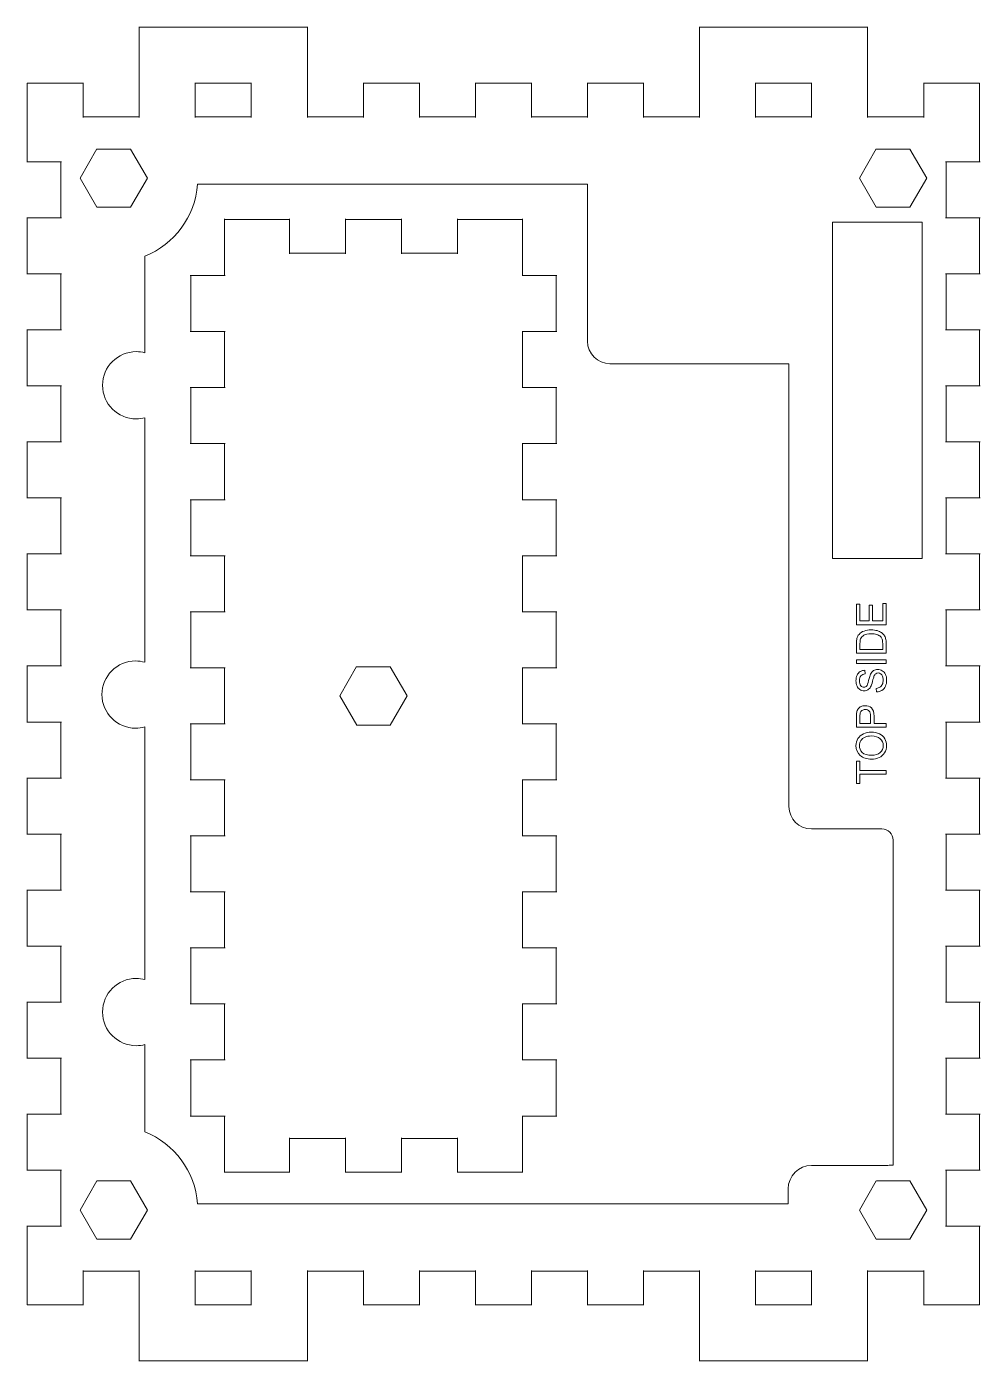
# Model space of a CAD drawing. Header units: centimetres. Extents: x -17.6 to 17, y -10.6 to 13.3.
# Drawn here: x 8.52 to 17.03, y 1.4 to 13.31 of the extents above; entities that cross this region are included whole.
import ezdxf

# ---------------------------------------------------------------- set-up
doc = ezdxf.new("R2010")
doc.units = ezdxf.units.CM
doc.header["$MEASUREMENT"] = 0
doc.layers.add('Layer 1', color=7, linetype='Continuous')

msp = doc.modelspace()

# ---------------------------------------------------------------- linework, layer by layer
at = {"layer": 'Layer 1', "color": 250, "lineweight": 9}
for points in [[(9.5246, 12.5), (9.5246, 12.5), (9.5246, 13.31), (9.5246, 13.31)], [(9.5246, 13.305), (9.5246, 13.305), (11.0246, 13.305), (11.0246, 13.305)], [(11.0246, 12.5), (11.0246, 12.5), (11.0246, 13.31), (11.0246, 13.31)], [(14.5246, 12.5), (14.5246, 12.5), (14.5246, 13.31), (14.5246, 13.31)], [(14.5246, 13.305), (14.5246, 13.305), (16.0246, 13.305), (16.0246, 13.305)], [(16.0246, 12.5), (16.0246, 12.5), (16.0246, 13.31), (16.0246, 13.31)], [(8.525, 12.105), (8.525, 12.105), (8.525, 12.805), (8.525, 12.805)], [(8.525, 12.805), (8.525, 12.805), (9.0246, 12.805), (9.0246, 12.805)], [(9.0246, 12.5), (9.0246, 12.5), (9.0246, 12.81), (9.0246, 12.81)], [(10.0246, 12.5), (10.0246, 12.5), (10.0246, 12.81), (10.0246, 12.81)], [(10.0246, 12.805), (10.0246, 12.805), (10.5246, 12.805), (10.5246, 12.805)], [(10.5246, 12.5), (10.5246, 12.5), (10.5246, 12.81), (10.5246, 12.81)], [(11.5246, 12.5), (11.5246, 12.5), (11.5246, 12.81), (11.5246, 12.81)], [(11.5246, 12.805), (11.5246, 12.805), (12.0246, 12.805), (12.0246, 12.805)], [(12.0246, 12.5), (12.0246, 12.5), (12.0246, 12.81), (12.0246, 12.81)], [(12.5246, 12.5), (12.5246, 12.5), (12.5246, 12.81), (12.5246, 12.81)], [(12.5246, 12.805), (12.5246, 12.805), (13.0246, 12.805), (13.0246, 12.805)], [(13.0246, 12.5), (13.0246, 12.5), (13.0246, 12.81), (13.0246, 12.81)], [(13.5246, 12.5), (13.5246, 12.5), (13.5246, 12.81), (13.5246, 12.81)], [(13.5246, 12.805), (13.5246, 12.805), (14.0246, 12.805), (14.0246, 12.805)], [(14.0246, 12.5), (14.0246, 12.5), (14.0246, 12.81), (14.0246, 12.81)], [(15.0246, 12.5), (15.0246, 12.5), (15.0246, 12.81), (15.0246, 12.81)], [(15.0246, 12.805), (15.0246, 12.805), (15.5246, 12.805), (15.5246, 12.805)], [(15.5246, 12.5), (15.5246, 12.5), (15.5246, 12.81), (15.5246, 12.81)], [(16.5246, 12.5), (16.5246, 12.5), (16.5246, 12.81), (16.5246, 12.81)], [(16.5246, 12.805), (16.5246, 12.805), (17.0242, 12.805), (17.0242, 12.805)], [(17.0242, 12.105), (17.0242, 12.105), (17.0242, 12.805), (17.0242, 12.805)], [(9.0246, 12.505), (9.0246, 12.505), (9.5246, 12.505), (9.5246, 12.505)], [(10.0246, 12.505), (10.0246, 12.505), (10.5246, 12.505), (10.5246, 12.505)], [(11.0246, 12.505), (11.0246, 12.505), (11.5246, 12.505), (11.5246, 12.505)], [(12.0246, 12.505), (12.0246, 12.505), (12.5246, 12.505), (12.5246, 12.505)], [(13.0246, 12.505), (13.0246, 12.505), (13.5246, 12.505), (13.5246, 12.505)], [(14.0246, 12.505), (14.0246, 12.505), (14.5246, 12.505), (14.5246, 12.505)], [(15.0246, 12.505), (15.0246, 12.505), (15.5246, 12.505), (15.5246, 12.505)], [(16.0246, 12.505), (16.0246, 12.505), (16.5246, 12.505), (16.5246, 12.505)], [(9.44682, 12.21847), (9.44682, 12.21847), (9.147, 12.21847), (9.147, 12.21847)], [(16.40222, 12.21847), (16.40222, 12.21847), (16.1024, 12.21847), (16.1024, 12.21847)], [(8.83, 12.105), (8.83, 12.105), (8.52, 12.105), (8.52, 12.105)], [(8.82501, 11.605), (8.82501, 11.605), (8.82501, 12.105), (8.82501, 12.105)], [(17.03, 12.105), (17.03, 12.105), (16.72, 12.105), (16.72, 12.105)], [(16.7242, 12.105), (16.7242, 12.105), (16.7242, 11.605), (16.7242, 11.605)], [(10.04496, 11.905), (10.02403, 11.61248), (9.83535, 11.36638), (9.5746, 11.2624)], [(10.04496, 11.905), (10.04496, 11.905), (13.52462, 11.905), (13.52462, 11.905)], [(8.83, 11.605), (8.83, 11.605), (8.52, 11.605), (8.52, 11.605)], [(8.525, 11.105), (8.525, 11.105), (8.525, 11.605), (8.525, 11.605)], [(17.03, 11.605), (17.03, 11.605), (16.72, 11.605), (16.72, 11.605)], [(17.0242, 11.105), (17.0242, 11.105), (17.0242, 11.605), (17.0242, 11.605)], [(9.5746, 10.39984), (9.5746, 10.39984), (9.5746, 11.2624), (9.5746, 11.2624)], [(8.83, 11.105), (8.83, 11.105), (8.52, 11.105), (8.52, 11.105)], [(8.82501, 10.605), (8.82501, 10.605), (8.82501, 11.105), (8.82501, 11.105)], [(17.03, 11.105), (17.03, 11.105), (16.72, 11.105), (16.72, 11.105)], [(16.7242, 11.105), (16.7242, 11.105), (16.7242, 10.605), (16.7242, 10.605)], [(8.83, 10.605), (8.83, 10.605), (8.52, 10.605), (8.52, 10.605)], [(8.525, 10.105), (8.525, 10.105), (8.525, 10.605), (8.525, 10.605)], [(17.03, 10.605), (17.03, 10.605), (16.72, 10.605), (16.72, 10.605)], [(17.0242, 10.105), (17.0242, 10.105), (17.0242, 10.605), (17.0242, 10.605)], [(8.83, 10.105), (8.83, 10.105), (8.52, 10.105), (8.52, 10.105)], [(8.82501, 9.605), (8.82501, 9.605), (8.82501, 10.105), (8.82501, 10.105)], [(17.03, 10.105), (17.03, 10.105), (16.72, 10.105), (16.72, 10.105)], [(16.7242, 10.105), (16.7242, 10.105), (16.7242, 9.605), (16.7242, 9.605)], [(9.5746, 7.63844), (9.5746, 7.63844), (9.5746, 9.8202), (9.5746, 9.8202)], [(8.83, 9.605), (8.83, 9.605), (8.52, 9.605), (8.52, 9.605)], [(8.525, 9.105), (8.525, 9.105), (8.525, 9.605), (8.525, 9.605)], [(17.03, 9.605), (17.03, 9.605), (16.72, 9.605), (16.72, 9.605)], [(17.0242, 9.105), (17.0242, 9.105), (17.0242, 9.605), (17.0242, 9.605)], [(8.83, 9.105), (8.83, 9.105), (8.52, 9.105), (8.52, 9.105)], [(8.82501, 8.605), (8.82501, 8.605), (8.82501, 9.105), (8.82501, 9.105)], [(17.03, 9.105), (17.03, 9.105), (16.72, 9.105), (16.72, 9.105)], [(16.7242, 9.105), (16.7242, 9.105), (16.7242, 8.605), (16.7242, 8.605)], [(8.83, 8.605), (8.83, 8.605), (8.52, 8.605), (8.52, 8.605)], [(8.525, 8.105), (8.525, 8.105), (8.525, 8.605), (8.525, 8.605)], [(17.03, 8.605), (17.03, 8.605), (16.72, 8.605), (16.72, 8.605)], [(17.0242, 8.105), (17.0242, 8.105), (17.0242, 8.605), (17.0242, 8.605)], [(8.83, 8.105), (8.83, 8.105), (8.52, 8.105), (8.52, 8.105)], [(8.82501, 7.605), (8.82501, 7.605), (8.82501, 8.105), (8.82501, 8.105)], [(17.03, 8.105), (17.03, 8.105), (16.72, 8.105), (16.72, 8.105)], [(16.7242, 8.105), (16.7242, 8.105), (16.7242, 7.605), (16.7242, 7.605)], [(8.83, 7.605), (8.83, 7.605), (8.52, 7.605), (8.52, 7.605)], [(8.525, 7.105), (8.525, 7.105), (8.525, 7.605), (8.525, 7.605)], [(17.03, 7.605), (17.03, 7.605), (16.72, 7.605), (16.72, 7.605)], [(17.0242, 7.105), (17.0242, 7.105), (17.0242, 7.605), (17.0242, 7.605)], [(8.83, 7.105), (8.83, 7.105), (8.52, 7.105), (8.52, 7.105)], [(8.82501, 6.605), (8.82501, 6.605), (8.82501, 7.105), (8.82501, 7.105)], [(9.5746, 4.80656), (9.5746, 4.80656), (9.5746, 7.06158), (9.5746, 7.06158)], [(17.03, 7.105), (17.03, 7.105), (16.72, 7.105), (16.72, 7.105)], [(16.7242, 7.105), (16.7242, 7.105), (16.7242, 6.605), (16.7242, 6.605)], [(8.83, 6.605), (8.83, 6.605), (8.52, 6.605), (8.52, 6.605)], [(8.525, 6.105), (8.525, 6.105), (8.525, 6.605), (8.525, 6.605)], [(17.03, 6.605), (17.03, 6.605), (16.72, 6.605), (16.72, 6.605)], [(17.0242, 6.105), (17.0242, 6.105), (17.0242, 6.605), (17.0242, 6.605)], [(8.83, 6.105), (8.83, 6.105), (8.52, 6.105), (8.52, 6.105)], [(8.82501, 5.605), (8.82501, 5.605), (8.82501, 6.105), (8.82501, 6.105)], [(17.03, 6.105), (17.03, 6.105), (16.72, 6.105), (16.72, 6.105)], [(16.7242, 6.105), (16.7242, 6.105), (16.7242, 5.605), (16.7242, 5.605)], [(8.83, 5.605), (8.83, 5.605), (8.52, 5.605), (8.52, 5.605)], [(8.525, 5.105), (8.525, 5.105), (8.525, 5.605), (8.525, 5.605)], [(17.03, 5.605), (17.03, 5.605), (16.72, 5.605), (16.72, 5.605)], [(17.0242, 5.105), (17.0242, 5.105), (17.0242, 5.605), (17.0242, 5.605)], [(8.83, 5.105), (8.83, 5.105), (8.52, 5.105), (8.52, 5.105)], [(8.82501, 4.605), (8.82501, 4.605), (8.82501, 5.105), (8.82501, 5.105)], [(17.03, 5.105), (17.03, 5.105), (16.72, 5.105), (16.72, 5.105)], [(16.7242, 5.105), (16.7242, 5.105), (16.7242, 4.605), (16.7242, 4.605)], [(16.2523, 4.02204), (16.2523, 4.02204), (16.2523, 4.75066), (16.2523, 4.75066)], [(8.83, 4.605), (8.83, 4.605), (8.52, 4.605), (8.52, 4.605)], [(8.525, 4.105), (8.525, 4.105), (8.525, 4.605), (8.525, 4.605)], [(17.03, 4.605), (17.03, 4.605), (16.72, 4.605), (16.72, 4.605)], [(17.0242, 4.105), (17.0242, 4.105), (17.0242, 4.605), (17.0242, 4.605)], [(9.5746, 3.44761), (9.5746, 3.44761), (9.5746, 4.22692), (9.5746, 4.22692)], [(8.83, 4.105), (8.83, 4.105), (8.52, 4.105), (8.52, 4.105)], [(8.82501, 3.605), (8.82501, 3.605), (8.82501, 4.105), (8.82501, 4.105)], [(17.03, 4.105), (17.03, 4.105), (16.72, 4.105), (16.72, 4.105)], [(16.7242, 4.105), (16.7242, 4.105), (16.7242, 3.605), (16.7242, 3.605)], [(16.2523, 4.02204), (16.2523, 4.02204), (16.2523, 3.15066), (16.2523, 3.15066)], [(8.83, 3.605), (8.83, 3.605), (8.52, 3.605), (8.52, 3.605)], [(8.525, 3.105), (8.525, 3.105), (8.525, 3.605), (8.525, 3.605)], [(17.03, 3.605), (17.03, 3.605), (16.72, 3.605), (16.72, 3.605)], [(17.0242, 3.105), (17.0242, 3.105), (17.0242, 3.605), (17.0242, 3.605)], [(9.5746, 3.44761), (9.83535, 3.34362), (10.02404, 3.09751), (10.04496, 2.805)], [(8.83, 3.105), (8.83, 3.105), (8.52, 3.105), (8.52, 3.105)], [(8.82501, 2.605), (8.82501, 2.605), (8.82501, 3.105), (8.82501, 3.105)], [(17.03, 3.105), (17.03, 3.105), (16.72, 3.105), (16.72, 3.105)], [(16.7242, 3.105), (16.7242, 3.105), (16.7242, 2.605), (16.7242, 2.605)], [(9.44682, 3.00987), (9.44682, 3.00987), (9.147, 3.00987), (9.147, 3.00987)], [(16.40222, 3.00987), (16.40222, 3.00987), (16.1024, 3.00987), (16.1024, 3.00987)], [(15.31547, 2.805), (15.31547, 2.805), (10.04496, 2.805), (10.04496, 2.805)], [(8.83, 2.605), (8.83, 2.605), (8.52, 2.605), (8.52, 2.605)], [(8.525, 1.905), (8.525, 1.905), (8.525, 2.605), (8.525, 2.605)], [(17.03, 2.605), (17.03, 2.605), (16.72, 2.605), (16.72, 2.605)], [(17.0242, 1.905), (17.0242, 1.905), (17.0242, 2.605), (17.0242, 2.605)], [(9.0246, 1.9), (9.0246, 1.9), (9.0246, 2.21), (9.0246, 2.21)], [(9.5246, 2.205), (9.5246, 2.205), (9.0246, 2.205), (9.0246, 2.205)], [(9.5246, 1.4), (9.5246, 1.4), (9.5246, 2.21), (9.5246, 2.21)], [(10.0246, 1.9), (10.0246, 1.9), (10.0246, 2.21), (10.0246, 2.21)], [(10.5246, 2.205), (10.5246, 2.205), (10.0246, 2.205), (10.0246, 2.205)], [(10.5246, 1.9), (10.5246, 1.9), (10.5246, 2.21), (10.5246, 2.21)], [(11.0246, 1.4), (11.0246, 1.4), (11.0246, 2.21), (11.0246, 2.21)], [(11.5246, 2.205), (11.5246, 2.205), (11.0246, 2.205), (11.0246, 2.205)], [(11.5246, 1.9), (11.5246, 1.9), (11.5246, 2.21), (11.5246, 2.21)], [(12.0246, 1.9), (12.0246, 1.9), (12.0246, 2.21), (12.0246, 2.21)], [(12.5246, 2.205), (12.5246, 2.205), (12.0246, 2.205), (12.0246, 2.205)], [(12.5246, 1.9), (12.5246, 1.9), (12.5246, 2.21), (12.5246, 2.21)], [(13.0246, 1.9), (13.0246, 1.9), (13.0246, 2.21), (13.0246, 2.21)], [(13.5246, 2.205), (13.5246, 2.205), (13.0246, 2.205), (13.0246, 2.205)], [(13.5246, 1.9), (13.5246, 1.9), (13.5246, 2.21), (13.5246, 2.21)], [(14.0246, 1.9), (14.0246, 1.9), (14.0246, 2.21), (14.0246, 2.21)], [(14.5246, 2.205), (14.5246, 2.205), (14.0246, 2.205), (14.0246, 2.205)], [(14.5246, 1.4), (14.5246, 1.4), (14.5246, 2.21), (14.5246, 2.21)], [(15.0246, 1.9), (15.0246, 1.9), (15.0246, 2.21), (15.0246, 2.21)], [(15.5246, 2.205), (15.5246, 2.205), (15.0246, 2.205), (15.0246, 2.205)], [(15.5246, 1.9), (15.5246, 1.9), (15.5246, 2.21), (15.5246, 2.21)], [(16.0246, 1.4), (16.0246, 1.4), (16.0246, 2.21), (16.0246, 2.21)], [(16.5246, 2.205), (16.5246, 2.205), (16.0246, 2.205), (16.0246, 2.205)], [(16.5246, 1.9), (16.5246, 1.9), (16.5246, 2.21), (16.5246, 2.21)], [(8.525, 1.905), (8.525, 1.905), (9.0246, 1.905), (9.0246, 1.905)], [(10.0246, 1.905), (10.0246, 1.905), (10.5246, 1.905), (10.5246, 1.905)], [(11.5246, 1.905), (11.5246, 1.905), (12.0246, 1.905), (12.0246, 1.905)], [(12.5246, 1.905), (12.5246, 1.905), (13.0246, 1.905), (13.0246, 1.905)], [(13.5246, 1.905), (13.5246, 1.905), (14.0246, 1.905), (14.0246, 1.905)], [(15.0246, 1.905), (15.0246, 1.905), (15.5246, 1.905), (15.5246, 1.905)], [(16.5246, 1.905), (16.5246, 1.905), (17.0242, 1.905), (17.0242, 1.905)], [(9.5246, 1.405), (9.5246, 1.405), (11.0246, 1.405), (11.0246, 1.405)], [(14.5246, 1.405), (14.5246, 1.405), (16.0246, 1.405), (16.0246, 1.405)]]:
    msp.add_open_spline(points, degree=3, dxfattribs=at)
for points, knots in [([(9.14532, 12.22015), (9.14532, 12.22015), (8.9969, 11.95761), (8.9969, 11.95761), (8.9969, 11.95761), (8.9969, 11.95761), (9.14659, 11.69846), (9.14659, 11.69846), (9.14659, 11.69846), (9.14659, 11.69846), (9.44651, 11.69846), (9.44651, 11.69846)], [0, 0, 0, 0, 0.25, 0.25, 0.25, 0.25, 0.5, 0.5, 0.5, 0.5, 1, 1, 1, 1]), ([(9.44682, 12.21847), (9.44682, 12.21847), (9.5969, 11.95854), (9.5969, 11.95854), (9.5969, 11.95854), (9.5969, 11.95854), (9.44651, 11.69846), (9.44651, 11.69846)], [0, 0, 0, 0, 0.33333333, 0.33333333, 0.33333333, 0.33333333, 1, 1, 1, 1]), ([(16.10072, 12.22015), (16.10072, 12.22015), (15.9523, 11.95761), (15.9523, 11.95761), (15.9523, 11.95761), (15.9523, 11.95761), (16.10199, 11.69846), (16.10199, 11.69846), (16.10199, 11.69846), (16.10199, 11.69846), (16.40191, 11.69846), (16.40191, 11.69846)], [0, 0, 0, 0, 0.25, 0.25, 0.25, 0.25, 0.5, 0.5, 0.5, 0.5, 1, 1, 1, 1]), ([(16.40222, 12.21847), (16.40222, 12.21847), (16.5523, 11.95854), (16.5523, 11.95854), (16.5523, 11.95854), (16.5523, 11.95854), (16.40191, 11.69846), (16.40191, 11.69846)], [0, 0, 0, 0, 0.33333333, 0.33333333, 0.33333333, 0.33333333, 1, 1, 1, 1]), ([(13.52462, 11.905), (13.52462, 11.905), (13.52462, 10.50276), (13.52462, 10.50276), (13.52462, 10.50276), (13.52462, 10.39276), (13.61462, 10.30276), (13.72462, 10.30276), (13.72462, 10.30276), (13.72462, 10.30276), (15.32232, 10.30276), (15.32232, 10.30276)], [0, 0, 0, 0, 0.25, 0.25, 0.25, 0.25, 0.5, 0.5, 0.5, 0.5, 1, 1, 1, 1]), ([(16.51232, 8.565), (16.51232, 8.565), (16.51232, 11.565), (16.51232, 11.565), (16.51232, 11.565), (16.51232, 11.565), (15.71232, 11.565), (15.71232, 11.565), (15.71232, 11.565), (15.71232, 11.565), (15.71232, 8.565), (15.71232, 8.565), (15.71232, 8.565), (15.71232, 8.565), (16.51232, 8.565), (16.51232, 8.565)], [0, 0, 0, 0, 0.2, 0.2, 0.2, 0.2, 0.4, 0.4, 0.4, 0.4, 0.6, 0.6, 0.6, 0.6, 1, 1, 1, 1]), ([(9.5746, 9.8202), (9.5498, 9.81356), (9.52372, 9.81002), (9.49682, 9.81002), (9.49682, 9.81002), (9.33113, 9.81002), (9.19682, 9.94433), (9.19682, 10.11002), (9.19682, 10.11002), (9.19682, 10.27571), (9.33113, 10.41002), (9.49682, 10.41002), (9.49682, 10.41002), (9.52372, 10.41002), (9.5498, 10.40648), (9.5746, 10.39984)], [0, 0, 0, 0, 0.2, 0.2, 0.2, 0.2, 0.4, 0.4, 0.4, 0.4, 0.6, 0.6, 0.6, 0.6, 1, 1, 1, 1]), ([(15.32232, 10.30276), (15.32232, 10.30276), (15.32232, 6.35071), (15.32232, 6.35071), (15.32232, 6.35071), (15.32232, 6.2407), (15.41232, 6.15071), (15.52231, 6.15071), (15.52231, 6.15071), (15.52231, 6.15071), (16.1523, 6.15071), (16.1523, 6.15071)], [0, 0, 0, 0, 0.25, 0.25, 0.25, 0.25, 0.5, 0.5, 0.5, 0.5, 1, 1, 1, 1]), ([(9.5746, 7.06158), (9.54831, 7.05405), (9.52053, 7.05001), (9.49182, 7.05001), (9.49182, 7.05001), (9.32613, 7.05001), (9.19182, 7.18432), (9.19182, 7.35001), (9.19182, 7.35001), (9.19182, 7.5157), (9.32613, 7.65001), (9.49182, 7.65001), (9.49182, 7.65001), (9.52053, 7.65001), (9.54831, 7.64597), (9.5746, 7.63844)], [0, 0, 0, 0, 0.2, 0.2, 0.2, 0.2, 0.4, 0.4, 0.4, 0.4, 0.6, 0.6, 0.6, 0.6, 1, 1, 1, 1]), ([(16.1523, 6.15066), (16.2073, 6.15066), (16.2523, 6.10566), (16.2523, 6.05066), (16.2523, 6.05066), (16.2523, 6.05066), (16.2523, 4.75066), (16.2523, 4.75066)], [0, 0, 0, 0, 0.33333333, 0.33333333, 0.33333333, 0.33333333, 1, 1, 1, 1]), ([(9.5746, 4.22692), (9.5498, 4.22028), (9.52372, 4.21674), (9.49682, 4.21674), (9.49682, 4.21674), (9.33113, 4.21674), (9.19682, 4.35105), (9.19682, 4.51674), (9.19682, 4.51674), (9.19682, 4.68243), (9.33113, 4.81674), (9.49682, 4.81674), (9.49682, 4.81674), (9.52372, 4.81674), (9.5498, 4.8132), (9.5746, 4.80656)], [0, 0, 0, 0, 0.2, 0.2, 0.2, 0.2, 0.4, 0.4, 0.4, 0.4, 0.6, 0.6, 0.6, 0.6, 1, 1, 1, 1]), ([(15.31547, 2.805), (15.31547, 2.805), (15.31547, 2.93953), (15.31547, 2.93953), (15.31547, 2.93953), (15.31547, 3.05445), (15.40947, 3.14846), (15.52441, 3.14846), (15.52441, 3.14846), (15.52441, 3.14846), (16.20481, 3.14846), (16.20481, 3.14846)], [0, 0, 0, 0, 0.25, 0.25, 0.25, 0.25, 0.5, 0.5, 0.5, 0.5, 1, 1, 1, 1]), ([(16.20481, 3.14846), (16.21876, 3.14993), (16.23295, 3.15069), (16.2473, 3.15069), (16.2473, 3.15069), (16.24897, 3.15069), (16.25065, 3.15068), (16.2523, 3.15066)], [0, 0, 0, 0, 0.33333333, 0.33333333, 0.33333333, 0.33333333, 1, 1, 1, 1]), ([(9.14532, 3.01155), (9.14532, 3.01155), (8.9969, 2.74901), (8.9969, 2.74901), (8.9969, 2.74901), (8.9969, 2.74901), (9.14659, 2.48986), (9.14659, 2.48986), (9.14659, 2.48986), (9.14659, 2.48986), (9.44651, 2.48986), (9.44651, 2.48986)], [0, 0, 0, 0, 0.25, 0.25, 0.25, 0.25, 0.5, 0.5, 0.5, 0.5, 1, 1, 1, 1]), ([(9.44682, 3.00987), (9.44682, 3.00987), (9.5969, 2.74994), (9.5969, 2.74994), (9.5969, 2.74994), (9.5969, 2.74994), (9.44651, 2.48986), (9.44651, 2.48986)], [0, 0, 0, 0, 0.33333333, 0.33333333, 0.33333333, 0.33333333, 1, 1, 1, 1]), ([(16.10072, 3.01155), (16.10072, 3.01155), (15.9523, 2.74901), (15.9523, 2.74901), (15.9523, 2.74901), (15.9523, 2.74901), (16.10199, 2.48986), (16.10199, 2.48986), (16.10199, 2.48986), (16.10199, 2.48986), (16.40191, 2.48986), (16.40191, 2.48986)], [0, 0, 0, 0, 0.25, 0.25, 0.25, 0.25, 0.5, 0.5, 0.5, 0.5, 1, 1, 1, 1]), ([(16.40222, 3.00987), (16.40222, 3.00987), (16.5523, 2.74994), (16.5523, 2.74994), (16.5523, 2.74994), (16.5523, 2.74994), (16.40191, 2.48986), (16.40191, 2.48986)], [0, 0, 0, 0, 0.33333333, 0.33333333, 0.33333333, 0.33333333, 1, 1, 1, 1])]:
    msp.add_open_spline(points, degree=3, knots=knots, dxfattribs=at)
at = {"layer": 'Layer 1', "lineweight": 9}
for points in [[(10.28512, 11.28397), (10.28512, 11.28397), (10.28512, 11.59397), (10.28512, 11.59397)], [(10.28512, 11.58897), (10.28512, 11.58897), (10.86512, 11.58897), (10.86512, 11.58897)], [(10.86512, 11.28397), (10.86512, 11.28397), (10.86512, 11.59397), (10.86512, 11.59397)], [(11.36512, 11.28397), (11.36512, 11.28397), (11.36512, 11.59397), (11.36512, 11.59397)], [(11.36512, 11.58897), (11.36512, 11.58897), (11.86512, 11.58897), (11.86512, 11.58897)], [(11.86512, 11.28397), (11.86512, 11.28397), (11.86512, 11.59397), (11.86512, 11.59397)], [(12.36512, 11.28397), (12.36512, 11.28397), (12.36512, 11.59397), (12.36512, 11.59397)], [(12.36512, 11.58897), (12.36512, 11.58897), (12.94512, 11.58897), (12.94512, 11.58897)], [(12.94512, 11.28397), (12.94512, 11.28397), (12.94512, 11.59397), (12.94512, 11.59397)], [(10.28512, 11.08897), (10.28512, 11.08897), (10.28512, 11.28897), (10.28512, 11.28897)], [(10.86512, 11.28897), (10.86512, 11.28897), (11.36512, 11.28897), (11.36512, 11.28897)], [(11.86512, 11.28897), (11.86512, 11.28897), (12.36512, 11.28897), (12.36512, 11.28897)], [(12.94512, 11.28897), (12.94512, 11.28897), (12.94512, 11.08897), (12.94512, 11.08897)], [(10.29012, 11.08897), (10.29012, 11.08897), (9.98012, 11.08897), (9.98012, 11.08897)], [(9.98512, 10.58897), (9.98512, 10.58897), (9.98512, 11.08897), (9.98512, 11.08897)], [(13.25012, 11.08897), (13.25012, 11.08897), (12.94012, 11.08897), (12.94012, 11.08897)], [(13.24512, 10.58897), (13.24512, 10.58897), (13.24512, 11.08897), (13.24512, 11.08897)], [(10.29012, 10.58897), (10.29012, 10.58897), (9.98012, 10.58897), (9.98012, 10.58897)], [(10.28512, 10.08897), (10.28512, 10.08897), (10.28512, 10.58897), (10.28512, 10.58897)], [(13.25012, 10.58897), (13.25012, 10.58897), (12.94012, 10.58897), (12.94012, 10.58897)], [(12.94512, 10.58897), (12.94512, 10.58897), (12.94512, 10.08897), (12.94512, 10.08897)], [(10.29012, 10.08897), (10.29012, 10.08897), (9.98012, 10.08897), (9.98012, 10.08897)], [(9.98512, 9.58897), (9.98512, 9.58897), (9.98512, 10.08897), (9.98512, 10.08897)], [(13.25012, 10.08897), (13.25012, 10.08897), (12.94012, 10.08897), (12.94012, 10.08897)], [(13.24512, 9.58897), (13.24512, 9.58897), (13.24512, 10.08897), (13.24512, 10.08897)], [(10.29012, 9.58897), (10.29012, 9.58897), (9.98012, 9.58897), (9.98012, 9.58897)], [(10.28512, 9.08897), (10.28512, 9.08897), (10.28512, 9.58897), (10.28512, 9.58897)], [(13.25012, 9.58897), (13.25012, 9.58897), (12.94012, 9.58897), (12.94012, 9.58897)], [(12.94512, 9.58897), (12.94512, 9.58897), (12.94512, 9.08897), (12.94512, 9.08897)], [(10.29012, 9.08897), (10.29012, 9.08897), (9.98012, 9.08897), (9.98012, 9.08897)], [(9.98512, 8.58897), (9.98512, 8.58897), (9.98512, 9.08897), (9.98512, 9.08897)], [(13.25012, 9.08897), (13.25012, 9.08897), (12.94012, 9.08897), (12.94012, 9.08897)], [(13.24512, 8.58897), (13.24512, 8.58897), (13.24512, 9.08897), (13.24512, 9.08897)], [(10.29012, 8.58897), (10.29012, 8.58897), (9.98012, 8.58897), (9.98012, 8.58897)], [(10.28512, 8.08897), (10.28512, 8.08897), (10.28512, 8.58897), (10.28512, 8.58897)], [(13.25012, 8.58897), (13.25012, 8.58897), (12.94012, 8.58897), (12.94012, 8.58897)], [(12.94512, 8.58897), (12.94512, 8.58897), (12.94512, 8.08897), (12.94512, 8.08897)], [(10.29012, 8.08897), (10.29012, 8.08897), (9.98012, 8.08897), (9.98012, 8.08897)], [(9.98512, 7.58897), (9.98512, 7.58897), (9.98512, 8.08897), (9.98512, 8.08897)], [(13.25012, 8.08897), (13.25012, 8.08897), (12.94012, 8.08897), (12.94012, 8.08897)], [(13.24512, 7.58897), (13.24512, 7.58897), (13.24512, 8.08897), (13.24512, 8.08897)], [(10.29012, 7.58897), (10.29012, 7.58897), (9.98012, 7.58897), (9.98012, 7.58897)], [(10.28512, 7.08897), (10.28512, 7.08897), (10.28512, 7.58897), (10.28512, 7.58897)], [(11.76494, 7.59813), (11.76494, 7.59813), (11.46512, 7.59813), (11.46512, 7.59813)], [(13.25012, 7.58897), (13.25012, 7.58897), (12.94012, 7.58897), (12.94012, 7.58897)], [(12.94512, 7.58897), (12.94512, 7.58897), (12.94512, 7.08897), (12.94512, 7.08897)], [(10.29012, 7.08897), (10.29012, 7.08897), (9.98012, 7.08897), (9.98012, 7.08897)], [(9.98512, 6.58897), (9.98512, 6.58897), (9.98512, 7.08897), (9.98512, 7.08897)], [(13.25012, 7.08897), (13.25012, 7.08897), (12.94012, 7.08897), (12.94012, 7.08897)], [(13.24512, 6.58897), (13.24512, 6.58897), (13.24512, 7.08897), (13.24512, 7.08897)], [(10.29012, 6.58897), (10.29012, 6.58897), (9.98012, 6.58897), (9.98012, 6.58897)], [(10.28512, 6.08897), (10.28512, 6.08897), (10.28512, 6.58897), (10.28512, 6.58897)], [(13.25012, 6.58897), (13.25012, 6.58897), (12.94012, 6.58897), (12.94012, 6.58897)], [(12.94512, 6.58897), (12.94512, 6.58897), (12.94512, 6.08897), (12.94512, 6.08897)], [(10.29012, 6.08897), (10.29012, 6.08897), (9.98012, 6.08897), (9.98012, 6.08897)], [(9.98512, 5.58897), (9.98512, 5.58897), (9.98512, 6.08897), (9.98512, 6.08897)], [(13.25012, 6.08897), (13.25012, 6.08897), (12.94012, 6.08897), (12.94012, 6.08897)], [(13.24512, 5.58897), (13.24512, 5.58897), (13.24512, 6.08897), (13.24512, 6.08897)], [(10.29012, 5.58897), (10.29012, 5.58897), (9.98012, 5.58897), (9.98012, 5.58897)], [(10.28512, 5.08897), (10.28512, 5.08897), (10.28512, 5.58897), (10.28512, 5.58897)], [(13.25012, 5.58897), (13.25012, 5.58897), (12.94012, 5.58897), (12.94012, 5.58897)], [(12.94512, 5.58897), (12.94512, 5.58897), (12.94512, 5.08897), (12.94512, 5.08897)], [(10.29012, 5.08897), (10.29012, 5.08897), (9.98012, 5.08897), (9.98012, 5.08897)], [(9.98512, 4.58897), (9.98512, 4.58897), (9.98512, 5.08897), (9.98512, 5.08897)], [(13.25012, 5.08897), (13.25012, 5.08897), (12.94012, 5.08897), (12.94012, 5.08897)], [(13.24512, 4.58897), (13.24512, 4.58897), (13.24512, 5.08897), (13.24512, 5.08897)], [(10.29012, 4.58897), (10.29012, 4.58897), (9.98012, 4.58897), (9.98012, 4.58897)], [(10.28512, 4.08897), (10.28512, 4.08897), (10.28512, 4.58897), (10.28512, 4.58897)], [(13.25012, 4.58897), (13.25012, 4.58897), (12.94012, 4.58897), (12.94012, 4.58897)], [(12.94512, 4.58897), (12.94512, 4.58897), (12.94512, 4.08897), (12.94512, 4.08897)], [(10.29012, 4.08897), (10.29012, 4.08897), (9.98012, 4.08897), (9.98012, 4.08897)], [(9.98512, 3.58897), (9.98512, 3.58897), (9.98512, 4.08897), (9.98512, 4.08897)], [(13.25012, 4.08897), (13.25012, 4.08897), (12.94012, 4.08897), (12.94012, 4.08897)], [(13.24512, 3.58897), (13.24512, 3.58897), (13.24512, 4.08897), (13.24512, 4.08897)], [(10.29012, 3.58897), (10.29012, 3.58897), (9.98012, 3.58897), (9.98012, 3.58897)], [(10.28512, 3.38897), (10.28512, 3.38897), (10.28512, 3.58897), (10.28512, 3.58897)], [(13.25012, 3.58897), (13.25012, 3.58897), (12.94012, 3.58897), (12.94012, 3.58897)], [(12.94512, 3.58897), (12.94512, 3.58897), (12.94512, 3.38897), (12.94512, 3.38897)], [(10.28512, 3.08397), (10.28512, 3.08397), (10.28512, 3.39397), (10.28512, 3.39397)], [(10.86512, 3.08397), (10.86512, 3.08397), (10.86512, 3.39397), (10.86512, 3.39397)], [(11.36512, 3.38897), (11.36512, 3.38897), (10.86512, 3.38897), (10.86512, 3.38897)], [(11.36512, 3.08397), (11.36512, 3.08397), (11.36512, 3.39397), (11.36512, 3.39397)], [(11.86512, 3.08397), (11.86512, 3.08397), (11.86512, 3.39397), (11.86512, 3.39397)], [(12.36512, 3.38897), (12.36512, 3.38897), (11.86512, 3.38897), (11.86512, 3.38897)], [(12.36512, 3.08397), (12.36512, 3.08397), (12.36512, 3.39397), (12.36512, 3.39397)], [(12.94512, 3.08397), (12.94512, 3.08397), (12.94512, 3.39397), (12.94512, 3.39397)], [(10.28512, 3.08897), (10.28512, 3.08897), (10.86512, 3.08897), (10.86512, 3.08897)], [(11.36512, 3.08897), (11.36512, 3.08897), (11.86512, 3.08897), (11.86512, 3.08897)], [(12.36512, 3.08897), (12.36512, 3.08897), (12.94512, 3.08897), (12.94512, 3.08897)]]:
    msp.add_open_spline(points, degree=3, dxfattribs=at)
at = {"layer": 'Layer 1', "color": 1, "lineweight": 9}
for points, knots in [([(16.18973, 7.97354), (16.18973, 7.97354), (15.92503, 7.97354), (15.92503, 7.97354), (15.92503, 7.97354), (15.92503, 7.97354), (15.92503, 8.15592), (15.92503, 8.15592), (15.92503, 8.15592), (15.92503, 8.15592), (15.95609, 8.15592), (15.95609, 8.15592), (15.95609, 8.15592), (15.95609, 8.15592), (15.95609, 8.00705), (15.95609, 8.00705), (15.95609, 8.00705), (15.95609, 8.00705), (16.03742, 8.00705), (16.03742, 8.00705), (16.03742, 8.00705), (16.03742, 8.00705), (16.03742, 8.14639), (16.03742, 8.14639), (16.03742, 8.14639), (16.03742, 8.14639), (16.06847, 8.14639), (16.06847, 8.14639), (16.06847, 8.14639), (16.06847, 8.14639), (16.06847, 8.00705), (16.06847, 8.00705), (16.06847, 8.00705), (16.06847, 8.00705), (16.15868, 8.00705), (16.15868, 8.00705), (16.15868, 8.00705), (16.15868, 8.00705), (16.15868, 8.16191), (16.15868, 8.16191), (16.15868, 8.16191), (16.15868, 8.16191), (16.18973, 8.16191), (16.18973, 8.16191), (16.18973, 8.16191), (16.18973, 8.16191), (16.18973, 7.97354), (16.18973, 7.97354)], [0, 0, 0, 0, 0.07692308, 0.07692308, 0.07692308, 0.07692308, 0.15384615, 0.15384615, 0.15384615, 0.15384615, 0.23076923, 0.23076923, 0.23076923, 0.23076923, 0.30769231, 0.30769231, 0.30769231, 0.30769231, 0.38461538, 0.38461538, 0.38461538, 0.38461538, 0.46153846, 0.46153846, 0.46153846, 0.46153846, 0.53846154, 0.53846154, 0.53846154, 0.53846154, 0.61538462, 0.61538462, 0.61538462, 0.61538462, 0.69230769, 0.69230769, 0.69230769, 0.69230769, 0.76923077, 0.76923077, 0.76923077, 0.76923077, 0.84615385, 0.84615385, 0.84615385, 0.84615385, 1, 1, 1, 1]), ([(16.18973, 7.71808), (16.18973, 7.71808), (15.92503, 7.71808), (15.92503, 7.71808), (15.92503, 7.71808), (15.92503, 7.71808), (15.92503, 7.80509), (15.92503, 7.80509), (15.92503, 7.80509), (15.92503, 7.82473), (15.92626, 7.83972), (15.92879, 7.85007), (15.92879, 7.85007), (15.9323, 7.86453), (15.93865, 7.87688), (15.94777, 7.88711), (15.94777, 7.88711), (15.9596, 7.90046), (15.97463, 7.91039), (15.99299, 7.91698), (15.99299, 7.91698), (16.01135, 7.92362), (16.03237, 7.92691), (16.05596, 7.92691), (16.05596, 7.92691), (16.07605, 7.92691), (16.09386, 7.92468), (16.10938, 7.92021), (16.10938, 7.92021), (16.12491, 7.91574), (16.13779, 7.90998), (16.14796, 7.90299), (16.14796, 7.90299), (16.15812, 7.89593), (16.16613, 7.88828), (16.17192, 7.87993), (16.17192, 7.87993), (16.17778, 7.87164), (16.18221, 7.86159), (16.18523, 7.84984), (16.18523, 7.84984), (16.18825, 7.83801), (16.18973, 7.82449), (16.18973, 7.80921), (16.18973, 7.80921), (16.18973, 7.80921), (16.18973, 7.71808), (16.18973, 7.71808)], [0, 0, 0, 0, 0.07692308, 0.07692308, 0.07692308, 0.07692308, 0.15384615, 0.15384615, 0.15384615, 0.15384615, 0.23076923, 0.23076923, 0.23076923, 0.23076923, 0.30769231, 0.30769231, 0.30769231, 0.30769231, 0.38461538, 0.38461538, 0.38461538, 0.38461538, 0.46153846, 0.46153846, 0.46153846, 0.46153846, 0.53846154, 0.53846154, 0.53846154, 0.53846154, 0.61538462, 0.61538462, 0.61538462, 0.61538462, 0.69230769, 0.69230769, 0.69230769, 0.69230769, 0.76923077, 0.76923077, 0.76923077, 0.76923077, 0.84615385, 0.84615385, 0.84615385, 0.84615385, 1, 1, 1, 1]), ([(16.15868, 7.75159), (16.15868, 7.75159), (16.15868, 7.80545), (16.15868, 7.80545), (16.15868, 7.80545), (16.15868, 7.82208), (16.15707, 7.83513), (16.15381, 7.8446), (16.15381, 7.8446), (16.15054, 7.85406), (16.14598, 7.86159), (16.14007, 7.86723), (16.14007, 7.86723), (16.13175, 7.87511), (16.12054, 7.88129), (16.10649, 7.8857), (16.10649, 7.8857), (16.09244, 7.89011), (16.07543, 7.89234), (16.05541, 7.89234), (16.05541, 7.89234), (16.02768, 7.89234), (16.00636, 7.88799), (15.99145, 7.87935), (15.99145, 7.87935), (15.97654, 7.87071), (15.96656, 7.86018), (15.96151, 7.84778), (15.96151, 7.84778), (15.95787, 7.83884), (15.95609, 7.82444), (15.95609, 7.80456), (15.95609, 7.80456), (15.95609, 7.80456), (15.95609, 7.75159), (15.95609, 7.75159), (15.95609, 7.75159), (15.95609, 7.75159), (16.15868, 7.75159), (16.15868, 7.75159)], [0, 0, 0, 0, 0.09090909, 0.09090909, 0.09090909, 0.09090909, 0.18181818, 0.18181818, 0.18181818, 0.18181818, 0.27272727, 0.27272727, 0.27272727, 0.27272727, 0.36363636, 0.36363636, 0.36363636, 0.36363636, 0.45454545, 0.45454545, 0.45454545, 0.45454545, 0.54545455, 0.54545455, 0.54545455, 0.54545455, 0.63636364, 0.63636364, 0.63636364, 0.63636364, 0.72727273, 0.72727273, 0.72727273, 0.72727273, 0.81818182, 0.81818182, 0.81818182, 0.81818182, 1, 1, 1, 1]), ([(16.18973, 7.62571), (16.18973, 7.62571), (15.92503, 7.62571), (15.92503, 7.62571), (15.92503, 7.62571), (15.92503, 7.62571), (15.92503, 7.65923), (15.92503, 7.65923), (15.92503, 7.65923), (15.92503, 7.65923), (16.18973, 7.65923), (16.18973, 7.65923), (16.18973, 7.65923), (16.18973, 7.65923), (16.18973, 7.62571), (16.18973, 7.62571)], [0, 0, 0, 0, 0.2, 0.2, 0.2, 0.2, 0.4, 0.4, 0.4, 0.4, 0.6, 0.6, 0.6, 0.6, 1, 1, 1, 1]), ([(16.1047, 7.37385), (16.1047, 7.37385), (16.10174, 7.40524), (16.10174, 7.40524), (16.10174, 7.40524), (16.11505, 7.40671), (16.12596, 7.41018), (16.13452, 7.41564), (16.13452, 7.41564), (16.14303, 7.42111), (16.14993, 7.42959), (16.15523, 7.44105), (16.15523, 7.44105), (16.16046, 7.45252), (16.16311, 7.46544), (16.16311, 7.4798), (16.16311, 7.4798), (16.16311, 7.49255), (16.16114, 7.50378), (16.15714, 7.51354), (16.15714, 7.51354), (16.15313, 7.5233), (16.14765, 7.53053), (16.14068, 7.53529), (16.14068, 7.53529), (16.13372, 7.54005), (16.12614, 7.54247), (16.11801, 7.54247), (16.11801, 7.54247), (16.10975, 7.54247), (16.10254, 7.54017), (16.09632, 7.53559), (16.09632, 7.53559), (16.09016, 7.531), (16.08498, 7.52341), (16.08073, 7.51283), (16.08073, 7.51283), (16.07802, 7.50607), (16.07371, 7.49108), (16.06786, 7.46786), (16.06786, 7.46786), (16.062, 7.44463), (16.05652, 7.4284), (16.05134, 7.41912), (16.05134, 7.41912), (16.04469, 7.40707), (16.03643, 7.39813), (16.02664, 7.39225), (16.02664, 7.39225), (16.01684, 7.38631), (16.00581, 7.38337), (15.99367, 7.38337), (15.99367, 7.38337), (15.98024, 7.38337), (15.96773, 7.38702), (15.95615, 7.39425), (15.95615, 7.39425), (15.9445, 7.40147), (15.93569, 7.412), (15.92965, 7.42594), (15.92965, 7.42594), (15.92361, 7.43981), (15.9206, 7.45527), (15.9206, 7.47227), (15.9206, 7.47227), (15.9206, 7.49096), (15.92374, 7.50749), (15.93008, 7.52177), (15.93008, 7.52177), (15.93637, 7.53606), (15.94567, 7.54705), (15.958, 7.55476), (15.958, 7.55476), (15.97026, 7.56246), (15.98418, 7.56657), (15.99971, 7.56716), (15.99971, 7.56716), (15.99971, 7.56716), (16.0023, 7.53505), (16.0023, 7.53505), (16.0023, 7.53505), (15.9856, 7.53336), (15.97297, 7.52753), (15.96447, 7.51759), (15.96447, 7.51759), (15.9559, 7.50766), (15.95165, 7.49296), (15.95165, 7.47356), (15.95165, 7.47356), (15.95165, 7.45334), (15.95553, 7.43857), (15.96329, 7.42935), (15.96329, 7.42935), (15.97106, 7.42012), (15.98042, 7.41547), (15.99139, 7.41547), (15.99139, 7.41547), (16.00088, 7.41547), (16.00871, 7.41876), (16.01487, 7.42529), (16.01487, 7.42529), (16.02097, 7.43176), (16.02731, 7.44852), (16.03372, 7.47567), (16.03372, 7.47567), (16.04019, 7.50284), (16.0458, 7.52148), (16.0506, 7.53159), (16.0506, 7.53159), (16.05769, 7.54623), (16.06662, 7.55711), (16.07753, 7.5641), (16.07753, 7.5641), (16.08837, 7.57109), (16.10088, 7.57457), (16.11505, 7.57457), (16.11505, 7.57457), (16.12916, 7.57457), (16.14235, 7.57074), (16.15479, 7.56304), (16.15479, 7.56304), (16.16724, 7.55534), (16.17691, 7.54435), (16.18381, 7.52994), (16.18381, 7.52994), (16.19072, 7.51554), (16.19417, 7.49937), (16.19417, 7.48132), (16.19417, 7.48132), (16.19417, 7.45851), (16.19065, 7.4394), (16.18369, 7.42399), (16.18369, 7.42399), (16.17673, 7.40854), (16.16625, 7.39648), (16.15221, 7.38772), (16.15221, 7.38772), (16.13822, 7.3789), (16.12238, 7.37432), (16.1047, 7.37385)], [0, 0, 0, 0, 0.02777778, 0.02777778, 0.02777778, 0.02777778, 0.05555556, 0.05555556, 0.05555556, 0.05555556, 0.08333333, 0.08333333, 0.08333333, 0.08333333, 0.11111111, 0.11111111, 0.11111111, 0.11111111, 0.13888889, 0.13888889, 0.13888889, 0.13888889, 0.16666667, 0.16666667, 0.16666667, 0.16666667, 0.19444444, 0.19444444, 0.19444444, 0.19444444, 0.22222222, 0.22222222, 0.22222222, 0.22222222, 0.25, 0.25, 0.25, 0.25, 0.27777778, 0.27777778, 0.27777778, 0.27777778, 0.30555556, 0.30555556, 0.30555556, 0.30555556, 0.33333333, 0.33333333, 0.33333333, 0.33333333, 0.36111111, 0.36111111, 0.36111111, 0.36111111, 0.38888889, 0.38888889, 0.38888889, 0.38888889, 0.41666667, 0.41666667, 0.41666667, 0.41666667, 0.44444444, 0.44444444, 0.44444444, 0.44444444, 0.47222222, 0.47222222, 0.47222222, 0.47222222, 0.5, 0.5, 0.5, 0.5, 0.52777778, 0.52777778, 0.52777778, 0.52777778, 0.55555556, 0.55555556, 0.55555556, 0.55555556, 0.58333333, 0.58333333, 0.58333333, 0.58333333, 0.61111111, 0.61111111, 0.61111111, 0.61111111, 0.63888889, 0.63888889, 0.63888889, 0.63888889, 0.66666667, 0.66666667, 0.66666667, 0.66666667, 0.69444444, 0.69444444, 0.69444444, 0.69444444, 0.72222222, 0.72222222, 0.72222222, 0.72222222, 0.75, 0.75, 0.75, 0.75, 0.77777778, 0.77777778, 0.77777778, 0.77777778, 0.80555556, 0.80555556, 0.80555556, 0.80555556, 0.83333333, 0.83333333, 0.83333333, 0.83333333, 0.86111111, 0.86111111, 0.86111111, 0.86111111, 0.88888889, 0.88888889, 0.88888889, 0.88888889, 0.91666667, 0.91666667, 0.91666667, 0.91666667, 0.94444444, 0.94444444, 0.94444444, 0.94444444, 1, 1, 1, 1]), ([(16.18973, 7.05784), (16.18973, 7.05784), (15.92503, 7.05784), (15.92503, 7.05784), (15.92503, 7.05784), (15.92503, 7.05784), (15.92503, 7.1532), (15.92503, 7.1532), (15.92503, 7.1532), (15.92503, 7.16996), (15.92589, 7.18277), (15.92756, 7.19164), (15.92756, 7.19164), (15.92971, 7.20405), (15.93384, 7.21446), (15.93988, 7.22287), (15.93988, 7.22287), (15.94598, 7.23127), (15.95448, 7.23804), (15.96539, 7.24315), (15.96539, 7.24315), (15.9763, 7.24827), (15.98831, 7.2508), (16.00143, 7.2508), (16.00143, 7.2508), (16.02386, 7.2508), (16.0429, 7.24397), (16.05843, 7.23027), (16.05843, 7.23027), (16.07402, 7.21663), (16.08178, 7.19188), (16.08178, 7.15614), (16.08178, 7.15614), (16.08178, 7.15614), (16.08178, 7.09135), (16.08178, 7.09135), (16.08178, 7.09135), (16.08178, 7.09135), (16.18973, 7.09135), (16.18973, 7.09135), (16.18973, 7.09135), (16.18973, 7.09135), (16.18973, 7.05784), (16.18973, 7.05784)], [0, 0, 0, 0, 0.08333333, 0.08333333, 0.08333333, 0.08333333, 0.16666667, 0.16666667, 0.16666667, 0.16666667, 0.25, 0.25, 0.25, 0.25, 0.33333333, 0.33333333, 0.33333333, 0.33333333, 0.41666667, 0.41666667, 0.41666667, 0.41666667, 0.5, 0.5, 0.5, 0.5, 0.58333333, 0.58333333, 0.58333333, 0.58333333, 0.66666667, 0.66666667, 0.66666667, 0.66666667, 0.75, 0.75, 0.75, 0.75, 0.83333333, 0.83333333, 0.83333333, 0.83333333, 1, 1, 1, 1]), ([(16.05073, 7.09135), (16.05073, 7.09135), (16.05073, 7.15661), (16.05073, 7.15661), (16.05073, 7.15661), (16.05073, 7.17824), (16.04654, 7.19352), (16.0381, 7.20264), (16.0381, 7.20264), (16.02965, 7.21169), (16.01782, 7.21622), (16.00248, 7.21622), (16.00248, 7.21622), (15.99145, 7.21622), (15.98196, 7.21357), (15.97408, 7.20823), (15.97408, 7.20823), (15.96619, 7.20288), (15.96095, 7.19582), (15.95843, 7.18712), (15.95843, 7.18712), (15.95689, 7.18147), (15.95609, 7.17107), (15.95609, 7.15596), (15.95609, 7.15596), (15.95609, 7.15596), (15.95609, 7.09135), (15.95609, 7.09135), (15.95609, 7.09135), (15.95609, 7.09135), (16.05073, 7.09135), (16.05073, 7.09135)], [0, 0, 0, 0, 0.11111111, 0.11111111, 0.11111111, 0.11111111, 0.22222222, 0.22222222, 0.22222222, 0.22222222, 0.33333333, 0.33333333, 0.33333333, 0.33333333, 0.44444444, 0.44444444, 0.44444444, 0.44444444, 0.55555556, 0.55555556, 0.55555556, 0.55555556, 0.66666667, 0.66666667, 0.66666667, 0.66666667, 0.77777778, 0.77777778, 0.77777778, 0.77777778, 1, 1, 1, 1]), ([(16.06089, 6.77321), (16.01702, 6.77321), (15.98264, 6.7845), (15.95781, 6.80701), (15.95781, 6.80701), (15.93298, 6.82953), (15.9206, 6.85858), (15.9206, 6.89421), (15.9206, 6.89421), (15.9206, 6.91755), (15.92645, 6.93854), (15.93809, 6.95729), (15.93809, 6.95729), (15.94974, 6.97599), (15.96601, 6.99028), (15.98689, 7.0001), (15.98689, 7.0001), (16.00772, 7.00992), (16.03138, 7.01485), (16.05781, 7.01485), (16.05781, 7.01485), (16.08461, 7.01485), (16.10864, 7.00968), (16.12978, 6.99933), (16.12978, 6.99933), (16.15097, 6.98898), (16.16699, 6.97434), (16.17784, 6.95541), (16.17784, 6.95541), (16.18874, 6.93642), (16.19417, 6.91596), (16.19417, 6.89403), (16.19417, 6.89403), (16.19417, 6.87022), (16.18813, 6.849), (16.17611, 6.83024), (16.17611, 6.83024), (16.1641, 6.81155), (16.14771, 6.79732), (16.12688, 6.78767), (16.12688, 6.78767), (16.10612, 6.77803), (16.08412, 6.77321), (16.06089, 6.77321)], [0, 0, 0, 0, 0.08333333, 0.08333333, 0.08333333, 0.08333333, 0.16666667, 0.16666667, 0.16666667, 0.16666667, 0.25, 0.25, 0.25, 0.25, 0.33333333, 0.33333333, 0.33333333, 0.33333333, 0.41666667, 0.41666667, 0.41666667, 0.41666667, 0.5, 0.5, 0.5, 0.5, 0.58333333, 0.58333333, 0.58333333, 0.58333333, 0.66666667, 0.66666667, 0.66666667, 0.66666667, 0.75, 0.75, 0.75, 0.75, 0.83333333, 0.83333333, 0.83333333, 0.83333333, 1, 1, 1, 1]), ([(16.06151, 6.80778), (16.09336, 6.80778), (16.11844, 6.81595), (16.13674, 6.8323), (16.13674, 6.8323), (16.15504, 6.84864), (16.16422, 6.86916), (16.16422, 6.89386), (16.16422, 6.89386), (16.16422, 6.91902), (16.15498, 6.93966), (16.13649, 6.95594), (16.13649, 6.95594), (16.11801, 6.97217), (16.09176, 6.98028), (16.05775, 6.98028), (16.05775, 6.98028), (16.03625, 6.98028), (16.01745, 6.97681), (16.00143, 6.96988), (16.00143, 6.96988), (15.98541, 6.96294), (15.97297, 6.95277), (15.96416, 6.93942), (15.96416, 6.93942), (15.95535, 6.92601), (15.95091, 6.91102), (15.95091, 6.89438), (15.95091, 6.89438), (15.95091, 6.87074), (15.95941, 6.85041), (15.97642, 6.83336), (15.97642, 6.83336), (15.99342, 6.81631), (16.02177, 6.80778), (16.06151, 6.80778)], [0, 0, 0, 0, 0.1, 0.1, 0.1, 0.1, 0.2, 0.2, 0.2, 0.2, 0.3, 0.3, 0.3, 0.3, 0.4, 0.4, 0.4, 0.4, 0.5, 0.5, 0.5, 0.5, 0.6, 0.6, 0.6, 0.6, 0.7, 0.7, 0.7, 0.7, 0.8, 0.8, 0.8, 0.8, 1, 1, 1, 1]), ([(16.18973, 6.63852), (16.18973, 6.63852), (15.95609, 6.63852), (15.95609, 6.63852), (15.95609, 6.63852), (15.95609, 6.63852), (15.95609, 6.55526), (15.95609, 6.55526), (15.95609, 6.55526), (15.95609, 6.55526), (15.92503, 6.55526), (15.92503, 6.55526), (15.92503, 6.55526), (15.92503, 6.55526), (15.92503, 6.75528), (15.92503, 6.75528), (15.92503, 6.75528), (15.92503, 6.75528), (15.95609, 6.75528), (15.95609, 6.75528), (15.95609, 6.75528), (15.95609, 6.75528), (15.95609, 6.67203), (15.95609, 6.67203), (15.95609, 6.67203), (15.95609, 6.67203), (16.18973, 6.67203), (16.18973, 6.67203), (16.18973, 6.67203), (16.18973, 6.67203), (16.18973, 6.63852), (16.18973, 6.63852)], [0, 0, 0, 0, 0.11111111, 0.11111111, 0.11111111, 0.11111111, 0.22222222, 0.22222222, 0.22222222, 0.22222222, 0.33333333, 0.33333333, 0.33333333, 0.33333333, 0.44444444, 0.44444444, 0.44444444, 0.44444444, 0.55555556, 0.55555556, 0.55555556, 0.55555556, 0.66666667, 0.66666667, 0.66666667, 0.66666667, 0.77777778, 0.77777778, 0.77777778, 0.77777778, 1, 1, 1, 1])]:
    msp.add_open_spline(points, degree=3, knots=knots, dxfattribs=at)
at = {"layer": 'Layer 1', "lineweight": 9}
for points, knots in [([(11.46344, 7.59981), (11.46344, 7.59981), (11.31502, 7.33727), (11.31502, 7.33727), (11.31502, 7.33727), (11.31502, 7.33727), (11.46471, 7.07812), (11.46471, 7.07812), (11.46471, 7.07812), (11.46471, 7.07812), (11.76463, 7.07812), (11.76463, 7.07812)], [0, 0, 0, 0, 0.25, 0.25, 0.25, 0.25, 0.5, 0.5, 0.5, 0.5, 1, 1, 1, 1]), ([(11.76494, 7.59813), (11.76494, 7.59813), (11.91502, 7.3382), (11.91502, 7.3382), (11.91502, 7.3382), (11.91502, 7.3382), (11.76463, 7.07812), (11.76463, 7.07812)], [0, 0, 0, 0, 0.33333333, 0.33333333, 0.33333333, 0.33333333, 1, 1, 1, 1])]:
    msp.add_open_spline(points, degree=3, knots=knots, dxfattribs=at)

doc.saveas('drawing.dxf')
